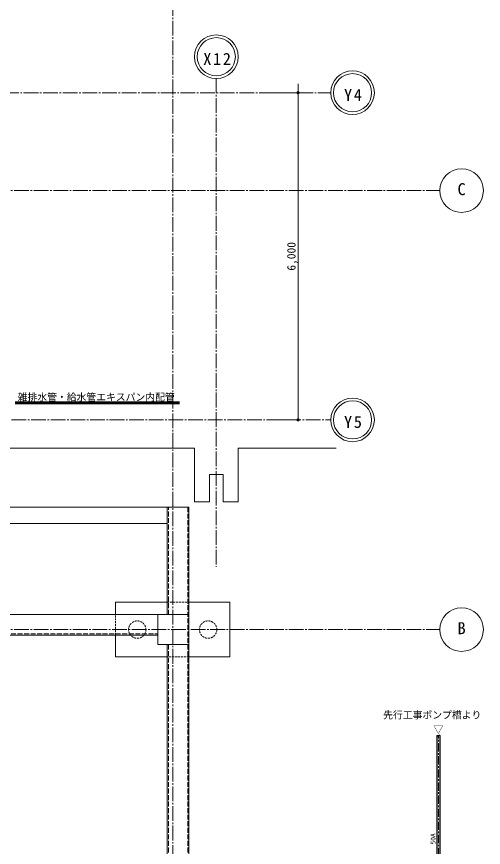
# Model space of a CAD drawing. Units: millimetres at full size. Extents: x -12803 to 120774, y -9413 to 101127.
# Drawn here: x 31946 to 40510, y 14603 to 29836 of the extents above; entities that cross this region are included whole.
import ezdxf
from ezdxf.enums import TextEntityAlignment as Align

# ---------------------------------------------------------------- set-up
doc = ezdxf.new("R2010")
doc.units = ezdxf.units.MM
doc.header["$LTSCALE"] = 30
for name, pattern in [('CHAIN1', [8, 5, -1, 1, -1]), ('CHAIN2', [12, 9, -1, 1, -1]), ('DASHED1', [1.8, 1.2, -0.6]), ('DASHED3', [4, 3, -1])]:
    doc.linetypes.add(name, pattern=pattern)
for name, color, linetype, lineweight in [('0-1_1-2', 7, 'Continuous', 15), ('0-8_1-9', 7, 'Continuous', 15), ('0-9_1-1', 7, 'CHAIN2', 15), ('0-F_1-16', 7, 'Continuous', 15), ('9-6_配管－給湯１：ＣＵＰ(Ｍ)', 1, 'Continuous', 60), ('9-C_配管－排水１：塩ビ製小口径マス（ＶＰ）', 2, 'Continuous', 30)]:
    doc.layers.add(name, color=color, linetype=linetype, lineweight=lineweight)
doc.styles.add('ＭＳ ゴシック', font='')
doc.styles.get('ＭＳ ゴシック').set_extended_font_data('MS Gothic')

msp = doc.modelspace()

# ---------------------------------------------------------------- linework, layer by layer
at = {"layer": '0-1_1-2'}
for p, q in [((27410, 20841.26), (35105, 20841.26)), ((34710, 18871.26), (34710, 20841.26)), ((35105, 20841.26), (35105, 13751.26)), ((28385, 20541.26), (34710, 20541.26)), ((33760, 19096.26), (34710, 19096.26)), ((33760, 19096.26), (33760, 18871.26)), ((35105, 19096.26), (35860, 19096.26)), ((35860, 19096.26), (35860, 18096.26)), ((34535, 18871.26), (34535, 18321.26)), ((34535, 18871.26), (35105, 18871.26)), ((33760, 18496.26), (33760, 18096.26)), ((34535, 18321.26), (35105, 18321.26)), ((34710, 18321.26), (34710, 14321.26)), ((33760, 18096.26), (34710, 18096.26)), ((35105, 18096.26), (35860, 18096.26))]:
    msp.add_line(p, q, dxfattribs=at)
at = {"layer": '0-1_1-2', "linetype": 'DASHED3'}
for p, q in [((34735, 18871.26), (34735, 20841.26)), ((35085, 20841.26), (35085, 13771.26)), ((34735, 18321.26), (34735, 14321.26))]:
    msp.add_line(p, q, dxfattribs=at)
at = {"layer": '0-1_1-2', "linetype": 'DASHED1'}
for p, q in [((34710, 19096.26), (35105, 19096.26)), ((33760, 18496.26), (33760, 18871.26)), ((35105, 18096.26), (34710, 18096.26))]:
    msp.add_line(p, q, dxfattribs=at)
for centre in [(34160, 18596.26), (35460, 18596.26)]:
    msp.add_circle(centre, 159.25, dxfattribs=at)
at = {"layer": '0-8_1-9'}
for p, q in [((37110, 22441.26), (37110, 28601.26)), ((37110, 28441.26), (36610, 28441.26)), ((37110, 22441.26), (36610, 22441.26)), ((35210, 21921.26), (30310, 21921.26)), ((35210, 20941.26), (35210, 21921.26)), ((36010, 21921.26), (36010, 20941.26)), ((36010, 21921.26), (37810, 21921.26)), ((35485, 21441.26), (35485, 20941.26)), ((35735, 21441.26), (35485, 21441.26)), ((35735, 20941.26), (35735, 21441.26)), ((35485, 20941.26), (35210, 20941.26)), ((35735, 20941.26), (36010, 20941.26))]:
    msp.add_line(p, q, dxfattribs=at)
at = {"layer": '0-8_1-9', "linetype": 'CHAIN2'}
for p, q in [((15875, 28441.26), (37710, 28441.26)), ((26813.18, 22441.26), (37710, 22441.26))]:
    msp.add_line(p, q, dxfattribs=at)
at = {"layer": '0-8_1-9', "color": 4}
for points in [[(37085.73, 28458.9), (37080, 28441.26), (37100.73, 28469.8)], [(37100.73, 28469.8), (37080, 28441.26), (37085.73, 28423.63)], [(37085.73, 28423.63), (37134.27, 28423.63), (37100.73, 28469.8)], [(37134.27, 28423.63), (37085.73, 28423.63), (37119.27, 28412.73)], [(37119.27, 28412.73), (37085.73, 28423.63), (37100.73, 28412.73)], [(37100.73, 28469.8), (37134.27, 28423.63), (37140, 28441.26)], [(37100.73, 28469.8), (37140, 28441.26), (37119.27, 28469.8)], [(37134.27, 28458.9), (37119.27, 28469.8), (37140, 28441.26)], [(37085.73, 22458.9), (37080, 22441.26), (37100.73, 22469.8)], [(37100.73, 22469.8), (37080, 22441.26), (37085.73, 22423.63)], [(37085.73, 22423.63), (37134.27, 22423.63), (37100.73, 22469.8)], [(37134.27, 22423.63), (37085.73, 22423.63), (37119.27, 22412.73)], [(37119.27, 22412.73), (37085.73, 22423.63), (37100.73, 22412.73)], [(37100.73, 22469.8), (37134.27, 22423.63), (37140, 22441.26)], [(37100.73, 22469.8), (37140, 22441.26), (37119.27, 22469.8)], [(37134.27, 22458.9), (37119.27, 22469.8), (37140, 22441.26)]]:
    msp.add_solid(points, dxfattribs=at)
at = {"layer": '0-9_1-1'}
for p, q in [((34810, 31201.26), (34810, 12715.3)), ((35610, 28701.26), (35610, 19749.23)), ((-5540, 26646.26), (39710, 26646.26)), ((-5540, 18596.26), (39710, 18596.26))]:
    msp.add_line(p, q, dxfattribs=at)
at = {"layer": '0-9_1-1', "linetype": 'Continuous'}
for centre, radius in [((35610, 29101.26), 400), ((35610, 29101.26), 350), ((38110, 28441.26), 400), ((38110, 28441.26), 350), ((40110, 26646.26), 400), ((38110, 22441.26), 400), ((38110, 22441.26), 350), ((40110, 18596.26), 400)]:
    msp.add_circle(centre, radius, dxfattribs=at)
at = {"layer": '0-F_1-16'}
for p, q in [((28485, 18871.26), (34535, 18871.26)), ((28485, 18496.26), (34535, 18496.26))]:
    msp.add_line(p, q, dxfattribs=at)
at = {"layer": '0-F_1-16', "linetype": 'DASHED3'}
msp.add_line((28485, 18521.26), (34535, 18521.26), dxfattribs=at)
at = {"layer": '9-6_配管－給湯１：ＣＵＰ(Ｍ)'}
msp.add_line((31921.35, 22753.59), (34936.35, 22753.59), dxfattribs=at)
at = {"layer": '9-C_配管－排水１：塩ビ製小口径マス（ＶＰ）'}
for p, q in [((39657.3, 16648.13), (39657.3, 13242.25)), ((39717.3, 13242.25), (39717.3, 16648.13))]:
    msp.add_line(p, q, dxfattribs=at)
at = {"layer": '9-C_配管－排水１：塩ビ製小口径マス（ＶＰ）', "color": 7, "linetype": 'CHAIN1', "lineweight": 15}
msp.add_line((39687.3, 13242.25), (39687.3, 16648.13), dxfattribs=at)
at = {"layer": '9-C_配管－排水１：塩ビ製小口径マス（ＶＰ）'}
msp.add_ellipse((39672.3, 16648.13), major_axis=(-15, 0), ratio=0.4, dxfattribs=at)
msp.add_ellipse((39702.3, 16648.13), major_axis=(15, 0), ratio=0.4, start_param=6.28318531, end_param=9.42477796, dxfattribs=at)

# ---------------------------------------------------------------- texts
at = {"layer": '0-8_1-9', "style": 'ＭＳ ゴシック'}
msp.add_text('6,000', height=154, rotation=90, dxfattribs=at).set_placement((37110, 25178.76), align=Align.BOTTOM_LEFT)
at = {"layer": '0-9_1-1', "style": 'ＭＳ ゴシック'}
for s, p in [('C', (40035, 26496.26)), ('B', (40035, 18446.26))]:
    msp.add_text(s, height=219.9, dxfattribs=at).set_placement(p, align=Align.BOTTOM_LEFT)
at = {"layer": '0-9_1-1', "char_height": 219.9, "attachment_point": 7, "style": 'ＭＳ ゴシック'}
for s, insert in [('\\T1.2;X12', (35370, 28951.26)), ('\\T1.2;Y4', (37952.5, 28291.26)), ('\\T1.2;Y5', (37952.5, 22291.26))]:
    msp.add_mtext(s, dxfattribs=dict(at, insert=insert))
at = {"layer": '9-6_配管－給湯１：ＣＵＰ(Ｍ)', "style": 'ＭＳ ゴシック'}
msp.add_text('雑排水管・給水管エキスパン内配管', height=132, dxfattribs=at).set_placement((31966.35, 22753.59), align=Align.BOTTOM_LEFT)
at = {"layer": '9-C_配管－排水１：塩ビ製小口径マス（ＶＰ）', "color": 7, "style": 'ＭＳ ゴシック'}
msp.add_text('先行工事ポンプ槽より', height=132, dxfattribs=at).set_placement((38672.34, 16924.08), align=Align.BOTTOM_LEFT)
at = {"layer": '9-C_配管－排水１：塩ビ製小口径マス（ＶＰ）', "style": 'ＭＳ ゴシック'}
msp.add_text('▽', height=132, dxfattribs=at).set_placement((39593.83, 16655.52), align=Align.BOTTOM_LEFT)
at = {"layer": '9-C_配管－排水１：塩ビ製小口径マス（ＶＰ）', "color": 7, "style": 'ＭＳ ゴシック'}
msp.add_text('50A', height=87.98, rotation=90, dxfattribs=at).set_placement((39657.3, 14654.86), align=Align.BOTTOM_LEFT)

doc.saveas('drawing.dxf')
